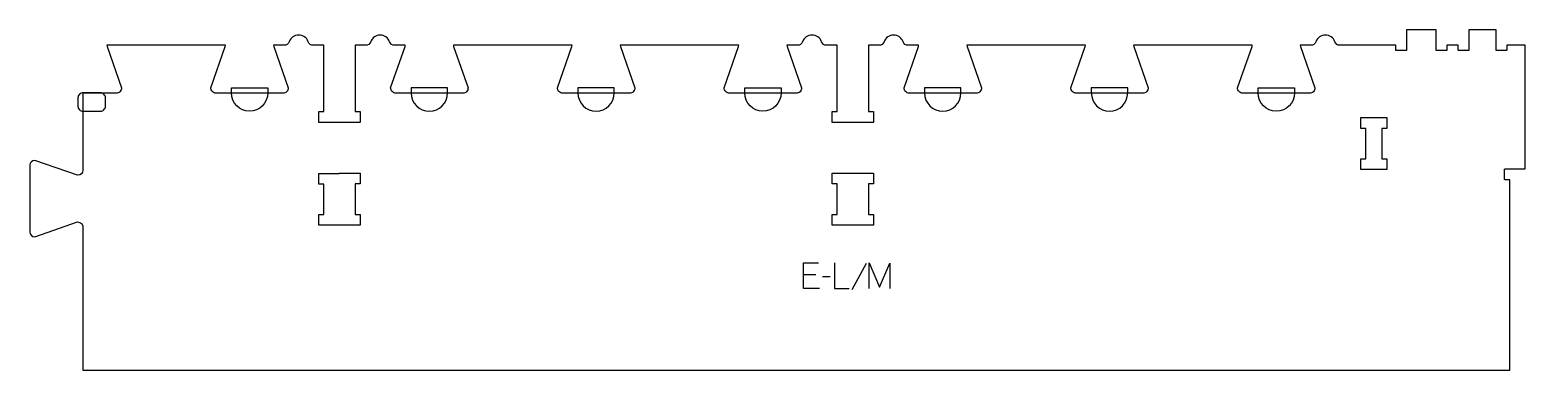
# Model space of a CAD drawing. Header units: millimetres. Extents: x -901 to 846, y -181 to 216.
import ezdxf

# ---------------------------------------------------------------- set-up
doc = ezdxf.new("R2010")
doc.units = ezdxf.units.MM
for name, color, linetype, true_color in [('1_ANYTOOL_1MMDEEP_LABELS_S', 2, 'Continuous', 0xffff00), ('3_ANYTOOL_CUTTHROUGH_INSID', 4, 'Continuous', 0x00ffff), ('4_ANYTOOL_CUTTHROUGH_OUTSI', 5, 'Continuous', 0x0000ff), ('5_ANYTOOL_HALF_MILL_9MM_IN', 3, 'Continuous', 0x00ff00)]:
    doc.layers.add(name, color=color, linetype=linetype, true_color=true_color)

msp = doc.modelspace()

# ---------------------------------------------------------------- linework, layer by layer
at = {"layer": '1_ANYTOOL_1MMDEEP_LABELS_S'}
for p, q in [((17.7, -69.8), (3, -69.8)), ((76.5, -56.4), (59.4, -87.2)), ((34.2, -72), (25.4, -72.1))]:
    msp.add_line(p, q, dxfattribs=at)
for points in [[(21.9, -85.9), (3, -85.9), (3, -55.9), (20.8, -55.9)], [(39.3, -55.9), (39.3, -85.9), (56.4, -85.9)], [(80, -85.9), (80, -55.9), (92, -84.3), (104, -56), (104, -85.9)]]:
    msp.add_lwpolyline(points, dxfattribs=at)
at = {"layer": '3_ANYTOOL_CUTTHROUGH_INSID'}
for points in [[(679, 65.9), (685, 65.9), (685, 53.4), (654.5, 53.4), (654.5, 65.9), (660.5, 65.9), (660.5, 101.4), (654.5, 101.4), (654.5, 113.9), (685, 113.9), (685, 101.4), (679, 101.4)], [(-539.5, 48.9), (-515, 48.9), (-515, 36.4), (-521, 36.4), (-521, 0.9), (-515, 0.9), (-515, -11.6), (-563.5, -11.6), (-563.5, 0.9), (-557.5, 0.9), (-557.5, 36.3), (-563.5, 36.3), (-563.5, 48.8), (-539.5, 48.8)], [(36.5, -11.6), (36.5, 0.9), (42.5, 0.9), (42.5, 36.4), (36.5, 36.4), (36.5, 48.9), (85, 48.9), (85, 36.4), (79, 36.4), (79, 0.9), (85, 0.9), (85, -11.6)]]:
    msp.add_lwpolyline(points, close=True, dxfattribs=at)
at = {"layer": '4_ANYTOOL_CUTTHROUGH_OUTSI'}
msp.add_lwpolyline([(-508.6, 198.4), (-521, 198.4), (-521, 120.9), (-515.3, 120.9, -0.414214), (-515, 120.7), (-515, 108.7, -0.414214), (-515.3, 108.4), (-563.3, 108.4, -0.414214), (-563.5, 108.7), (-563.5, 120.7, -0.414214), (-563.3, 120.9), (-557.5, 120.9), (-557.5, 198.4), (-569.9, 198.4, -0.317837), (-575.8, 202.6, 0.707107), (-598, 202.6, -0.317837), (-603.9, 198.4), (-616.3, 198.4), (-616, 197), (-599.1, 148.8), (-599.1, 148.7, -0.414214), (-605.4, 142.4), (-683.4, 142.4, -0.414214), (-689.6, 148.7), (-689.6, 148.8), (-672.7, 197), (-672.5, 198.4), (-811.2, 198.4), (-810.9, 197), (-794, 148.8), (-794, 148.7, -0.414214), (-800.3, 142.4), (-839, 142.4), (-839, 52.7, -0.411451), (-845.3, 46.5), (-845.4, 46.5), (-895.3, 64, 0.412073), (-901, 58.3), (-901, -19.7, 0.412073), (-895.3, -25.5), (-845.4, -8), (-845.3, -8, -0.414214), (-839, -14.2), (-839, -181.1), (828.5, -181.1), (828.5, 41.4), (822.7, 41.4, -0.414214), (822.5, 41.7), (822.5, 53.7, -0.414214), (822.7, 53.9), (846.5, 53.9), (846.5, 198.4), (825, 198.4), (825, 192.7, -0.414214), (824.7, 192.4), (812.7, 192.4, -0.414214), (812.5, 192.7), (812.5, 216.4), (780.9, 216.4), (780.9, 192.7, -0.414214), (780.6, 192.4), (768.6, 192.4, -0.414214), (768.4, 192.7), (768.4, 198.4), (755, 198.4), (755, 192.7, -0.414214), (754.7, 192.4), (742.7, 192.4, -0.414214), (742.5, 192.7), (742.5, 216.4), (708, 216.4), (708, 192.7, -0.414214), (707.7, 192.4), (695.7, 192.4, -0.414214), (695.5, 192.7), (695.5, 198.4), (630.1, 198.4, -0.317837), (624.2, 202.6, 0.707107), (602, 202.6, -0.317837), (596.1, 198.4), (583.7, 198.4), (584, 197), (600.9, 148.8), (600.9, 148.7, -0.414214), (594.6, 142.4), (516.6, 142.4, -0.414214), (510.4, 148.7), (510.4, 148.8), (527.3, 197), (527.5, 198.4), (388.8, 198.4), (389.1, 197), (406, 148.8), (406, 148.7, -0.414214), (399.7, 142.4), (321.7, 142.4, -0.414214), (315.5, 148.7), (315.5, 148.8), (332.4, 197), (332.6, 198.4), (193.9, 198.4), (194.2, 197), (211.1, 148.8), (211.1, 148.7, -0.414214), (204.8, 142.4), (126.8, 142.4, -0.414214), (120.6, 148.7), (120.6, 148.8), (137.5, 197), (137.7, 198.4), (125.3, 198.4, -0.317837), (119.4, 202.6, 0.707107), (97.3, 202.6, -0.317837), (91.4, 198.4), (79, 198.4), (79, 120.9), (84.7, 120.9, -0.414214), (85, 120.7), (85, 108.7, -0.414214), (84.7, 108.4), (36.7, 108.4, -0.414214), (36.5, 108.7), (36.5, 120.7, -0.414214), (36.7, 120.9), (42.5, 120.9), (42.5, 198.4), (30.1, 198.4, -0.317837), (24.2, 202.6, 0.707107), (2, 202.6, -0.317837), (-3.9, 198.4), (-16.3, 198.4), (-16, 197), (0.9, 148.8), (0.9, 148.7, -0.414214), (-5.4, 142.4), (-83.4, 142.4, -0.414214), (-89.6, 148.7), (-89.6, 148.8), (-72.7, 197), (-72.5, 198.4), (-211.2, 198.4), (-210.9, 197), (-194, 148.8), (-194, 148.7, -0.414214), (-200.3, 142.4), (-278.3, 142.4, -0.414214), (-284.5, 148.7), (-284.5, 148.8), (-267.6, 197), (-267.4, 198.4), (-406.1, 198.4), (-405.8, 197), (-388.9, 148.8), (-388.9, 148.7, -0.414214), (-395.2, 142.4), (-473.2, 142.4, -0.414214), (-479.4, 148.7), (-479.4, 148.8), (-462.5, 197), (-462.3, 198.4), (-474.7, 198.4, -0.317837), (-480.6, 202.6, 0.707107), (-502.7, 202.6, -0.317837)], format="xyb", close=True, dxfattribs=at)
at = {"layer": '5_ANYTOOL_HALF_MILL_9MM_IN'}
for points in [[(-838.9, 142.9, 0.414214), (-844.9, 136.9), (-844.9, 127.4, 0.414214), (-838.9, 121.4), (-818.7, 121.4, 0.414214), (-812.7, 127.4), (-812.7, 136.9, 0.414214), (-818.7, 142.9)], [(-623.1, 142.7, -1), (-665.6, 142.7), (-665.6, 148.9), (-623.1, 148.9)], [(-455.4, 142.7, 1), (-412.9, 142.7), (-412.9, 148.9), (-455.4, 148.9)], [(-260.5, 142.7, 1), (-218, 142.7), (-218, 148.9), (-260.5, 148.9)], [(-23.1, 142.7, -1), (-65.6, 142.7), (-65.6, 148.9), (-23.1, 148.9)], [(144.6, 142.7, 1), (187.1, 142.7), (187.1, 148.9), (144.6, 148.9)], [(339.5, 142.7, 1), (382, 142.7), (382, 148.9), (339.5, 148.9)], [(576.9, 142.7, -1), (534.4, 142.7), (534.4, 148.9), (576.9, 148.9)]]:
    msp.add_lwpolyline(points, format="xyb", close=True, dxfattribs=at)

doc.saveas('drawing.dxf')
